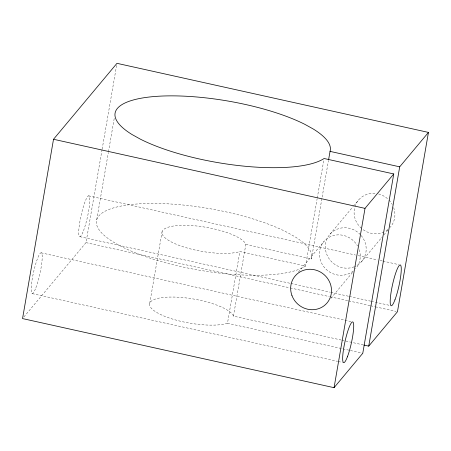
<?xml version="1.0" encoding="UTF-8"?>
<svg xmlns="http://www.w3.org/2000/svg" width="451" height="451" viewBox="0 0 451 451"><rect width="100%" height="100%" fill="white"/><g stroke="black" fill="none" stroke-linecap="round" stroke-linejoin="round"><path stroke-width="0.34" stroke-dasharray="2.25 1.69" d="M23.897 316.963L86 242.632L102.022 149.862M102.14 149.168L116.612 65.406M96.723 219.761L108.353 152.444M108.471 151.75L114.464 117.046M149.704 303.422L162.095 231.69M341.26 340.037L233.443 316.123L233.195 315.446A42.727 12.205 9.8 0 0 173.714 297.051L168.894 297.074A42.727 12.205 9.8 0 0 154.856 311.263A42.727 12.205 9.8 0 0 209.721 325.126L214.541 325.103A42.727 12.205 9.8 0 0 226.368 323.621L227.49 323.249L239.881 251.517L305.502 266.073L317.132 198.756M233.443 316.123L245.834 244.391L245.586 243.715A42.727 12.205 9.8 0 0 186.105 225.32L181.279 225.342A42.727 12.205 9.8 0 0 169.458 226.825L166.616 227.766A42.727 12.205 9.8 0 0 161.999 233.291L162.625 234.999A42.727 12.205 9.8 0 0 222.112 253.394L226.932 253.372A42.727 12.205 9.8 0 0 238.759 251.889L239.881 251.517M317.256 198.062L323.846 159.891M245.834 244.391L311.455 258.947L328.48 160.398M298.483 271.992L324.083 241.341M330.019 234.221L352.924 206.795M353.375 206.254L358.765 199.799M330.865 298.382L352.868 272.032M361.499 261.687L382.16 236.944M383.959 234.796L388.001 229.954M88.689 195.852L355.461 255.024M358.212 255.632L377.464 259.9M380.216 260.509L382.279 260.971M382.967 261.123L398.78 264.63M79.844 236.662L290.241 283.329M290.929 283.482L330.121 292.175M330.808 292.327L348.685 296.29M349.373 296.442L370.688 301.172M371.37 301.324L389.247 305.288M86 242.632L289.519 287.772M290.207 287.924L329.399 296.617M330.087 296.769L347.963 300.732M348.646 300.885L369.961 305.615M370.649 305.767L374.775 306.68M375.463 306.832L396.091 311.404M41.097 252.819L351.228 321.602M341.948 340.195L363.241 344.914M227.49 323.249L349.739 350.359M350.421 350.512L362.784 353.251M32.258 293.629L337.573 361.347M338.261 361.499L342.388 362.412M305.502 266.073A109.198 31.198 9.8 0 1 121.9 246.787L113.511 242.136A109.198 31.198 9.8 0 1 139.962 203.796A109.198 31.198 9.8 0 1 286.278 231.921L294.666 236.572A109.198 31.198 9.8 0 1 311.455 258.947M361.178 235.546A20.887 19.748 39.9 0 1 354.723 266.592M354.114 266.84A20.887 19.748 39.9 0 1 328.136 257.211A20.887 19.748 39.9 0 1 333.565 231.087A20.887 19.748 39.9 0 1 360.727 235.027M387.911 229.503A20.887 19.748 39.9 0 1 384.652 231.617M384.06 231.904A20.887 19.748 39.9 0 1 362.536 229.249M361.482 228.381A20.887 19.748 39.9 0 1 354.79 207.156M354.976 206.53A20.887 19.748 39.9 0 1 375.925 193.462M378.564 193.964A20.887 19.748 39.9 0 1 388.525 199.607M389.004 200.097A20.887 19.748 39.9 0 1 392.235 204.466M393.65 207.539A20.887 19.748 39.9 0 1 390.245 227.265M353.229 271.04A20.887 19.748 39.9 0 1 323.564 266.411A20.887 19.748 39.9 0 1 328.537 237.621A20.887 19.748 39.9 0 1 357.553 246.009M359.193 249.707A20.887 19.748 39.9 0 1 355.563 268.802M35.905 287.699A20.887 3.27 -77.5 0 0 41.808 253.53A20.887 3.27 -77.5 0 0 32.314 278.447A20.887 3.27 -77.5 0 0 35.905 287.699M83.497 230.732A20.887 3.264 -77.5 0 0 89.399 196.563A20.887 3.264 -77.5 0 0 79.906 221.48A20.887 3.264 -77.5 0 0 83.497 230.732"/><path stroke-width="0.68" d="M53.517 139.274L22.55 318.581L334.056 387.674L362.784 353.251L393.762 173.951L324.089 158.504A109.198 31.198 9.8 0 1 140.486 139.218L132.098 134.567A109.198 31.198 9.8 0 1 158.543 96.226A109.198 31.198 9.8 0 1 304.859 124.346L313.248 128.997A109.198 31.198 9.8 0 1 330.042 151.378L399.704 166.831L428.45 132.414L116.967 63.326L53.517 139.274L365.017 208.368L393.762 173.951M328.599 159.705L330.042 151.378M334.056 387.674L365.017 208.368M363.923 345.066L368.732 346.131L399.704 166.831M428.45 132.414L397.466 311.714L368.732 346.131M347.411 356.786A20.887 3.27 -77.5 0 0 353.313 322.617A20.887 3.27 -77.5 0 0 343.82 347.535A20.887 3.27 -77.5 0 0 347.411 356.786M394.963 299.814A20.887 3.264 -77.5 0 0 400.866 265.645A20.887 3.264 -77.5 0 0 391.372 290.562A20.887 3.264 -77.5 0 0 394.963 299.814M291.932 295.484A20.887 19.748 39.9 0 0 326.823 303.224A20.887 19.748 39.9 0 0 314.488 269.766A20.887 19.748 39.9 0 0 291.932 295.484"/></g></svg>
